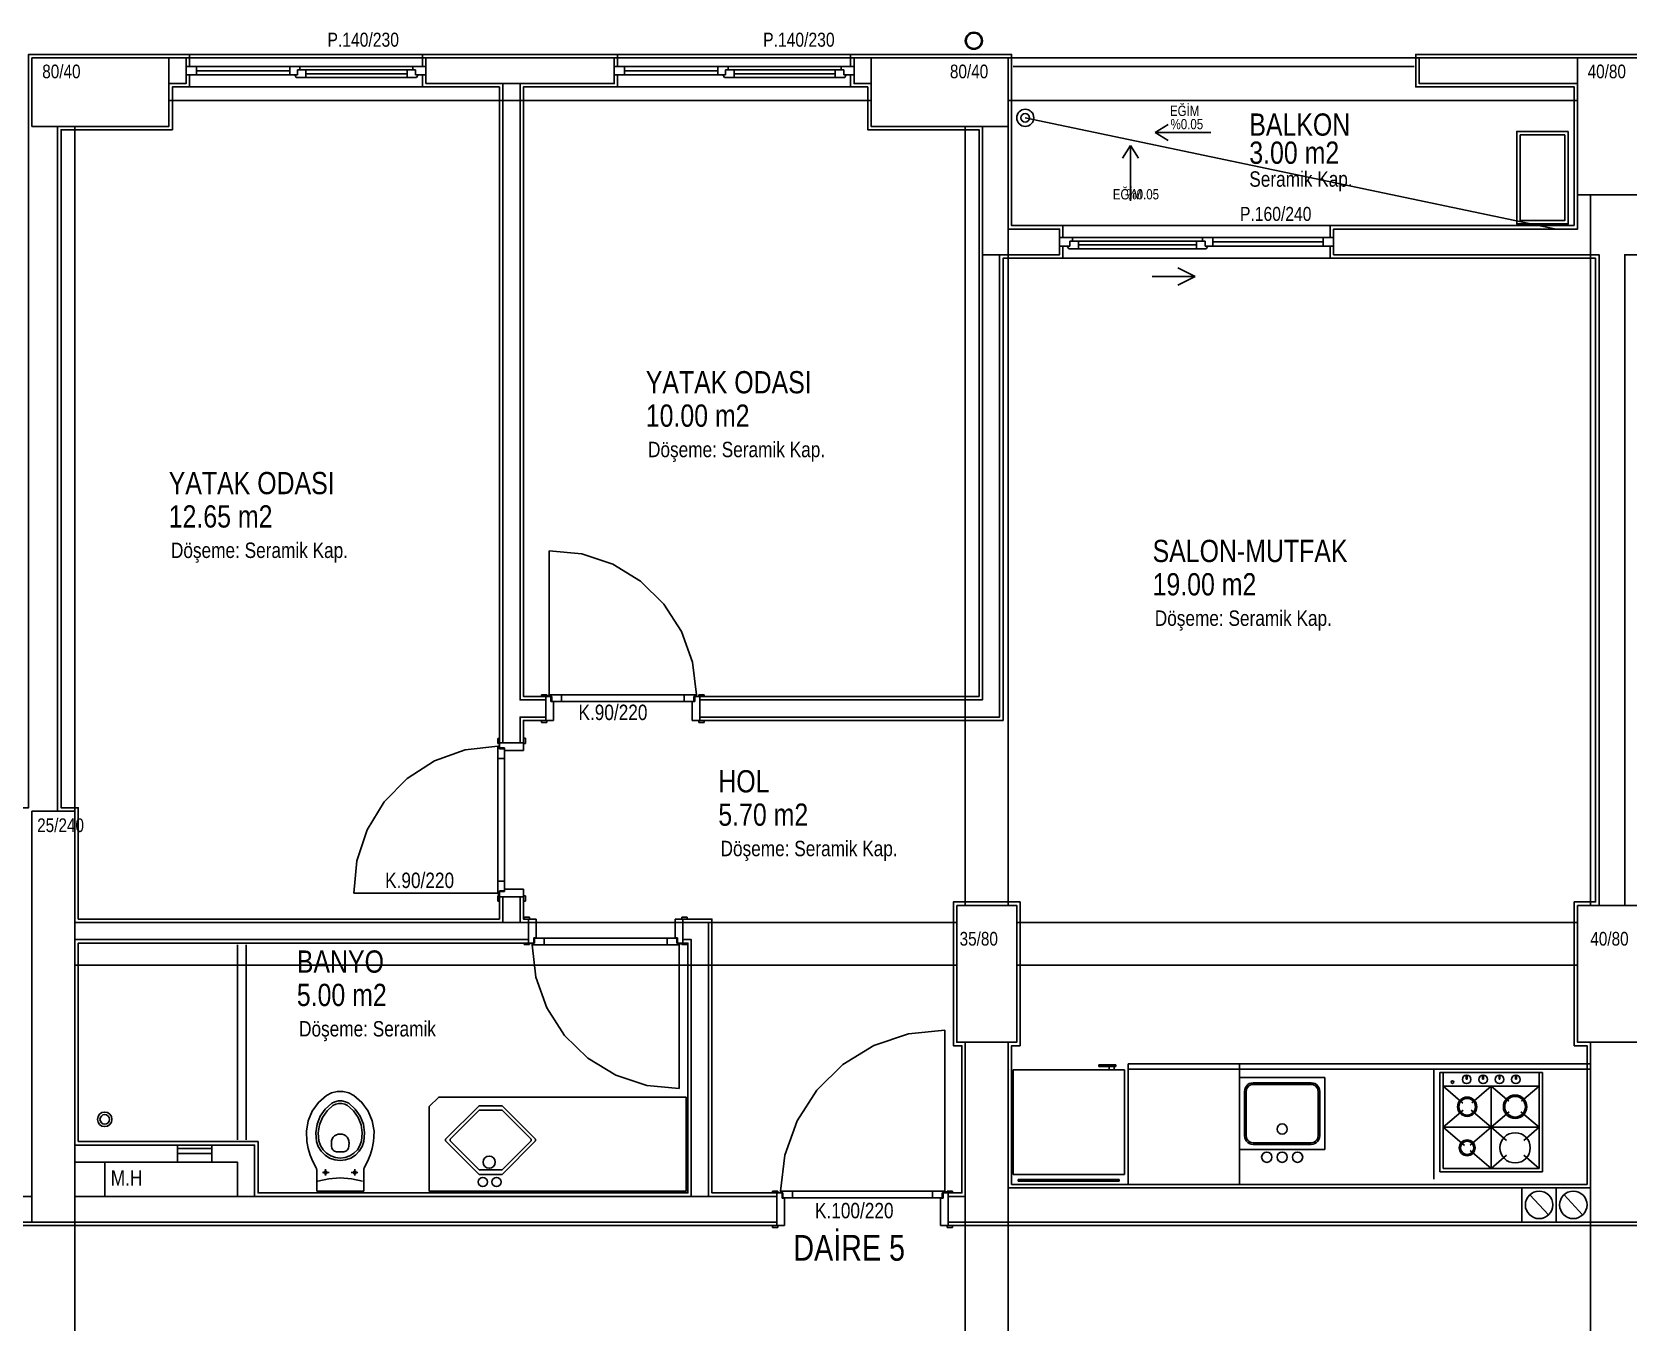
# Model space of a CAD drawing. Header units: centimetres. Extents: x 0 to 13208, y -30 to 2970.
# Drawn here: x 2285.8 to 2751.8, y 1536 to 1912.8 of the extents above; entities that cross this region are included whole.
import ezdxf

# ---------------------------------------------------------------- set-up
doc = ezdxf.new("R2010")
doc.units = ezdxf.units.CM
doc.layers.add('SCOTT-MIMARI', color=8, linetype='CONTINUOUS')
doc.styles.get("Standard").update_dxf_attribs({"font": 'arial.ttf', "width": 0.8})

msp = doc.modelspace()

# ---------------------------------------------------------------- linework, layer by layer
at = {"layer": 'SCOTT-MIMARI'}
for p, q in [((2360.3, 1902.72), (2330.8, 1902.72)), ((2333.8, 1902.72), (2333.8, 1900.22)), ((2361.05, 1901.47), (2333.8, 1901.47)), ((2360.3, 1902.72), (2364.05, 1902.72)), ((2361.05, 1902.72), (2361.05, 1900.22)), ((2363.3, 1901.72), (2365.8, 1901.72)), ((2363.3, 1901.72), (2363.3, 1900.22)), ((2364.05, 1901.72), (2364.05, 1902.72)), ((2365.8, 1901.72), (2395.3, 1901.72)), ((2365.8, 1901.72), (2365.8, 1899.47)), ((2397.8, 1901.72), (2395.3, 1901.72)), ((2395.3, 1901.72), (2395.3, 1899.47)), ((2397.05, 1902.72), (2397.05, 1901.72)), ((2397.05, 1902.72), (2400.8, 1902.72)), ((2397.8, 1901.72), (2397.8, 1900.22)), ((2485.3, 1902.72), (2455.8, 1902.72)), ((2458.8, 1902.72), (2458.8, 1900.22)), ((2486.05, 1901.47), (2458.8, 1901.47)), ((2485.3, 1902.72), (2489.05, 1902.72)), ((2486.05, 1902.72), (2486.05, 1900.22)), ((2488.3, 1901.72), (2490.8, 1901.72)), ((2488.3, 1901.72), (2488.3, 1900.22)), ((2489.05, 1901.72), (2489.05, 1902.72)), ((2490.8, 1901.72), (2520.3, 1901.72)), ((2490.8, 1901.72), (2490.8, 1899.47)), ((2522.8, 1901.72), (2520.3, 1901.72)), ((2520.3, 1901.72), (2520.3, 1899.47)), ((2522.05, 1902.72), (2522.05, 1901.72)), ((2522.05, 1902.72), (2525.8, 1902.72)), ((2522.8, 1901.72), (2522.8, 1900.22)), ((2330.8, 1900.22), (2333.8, 1900.22)), ((2336.3, 1900.22), (2333.48, 1900.22)), ((2336.3, 1900.22), (2361.05, 1900.22)), ((2363.3, 1900.22), (2361.05, 1900.22)), ((2362.98, 1899.47), (2365.8, 1899.47)), ((2395.3, 1900.6), (2365.8, 1900.6)), ((2365.8, 1899.47), (2395.3, 1899.47)), ((2398.11, 1899.47), (2395.3, 1899.47)), ((2400.8, 1900.22), (2397.8, 1900.22)), ((2455.8, 1900.22), (2458.8, 1900.22)), ((2461.3, 1900.22), (2458.48, 1900.22)), ((2461.3, 1900.22), (2486.05, 1900.22)), ((2488.3, 1900.22), (2486.05, 1900.22)), ((2487.98, 1899.47), (2490.8, 1899.47)), ((2520.3, 1900.6), (2490.8, 1900.6)), ((2490.8, 1899.47), (2520.3, 1899.47)), ((2523.11, 1899.47), (2520.3, 1899.47)), ((2525.8, 1900.22), (2522.8, 1900.22)), ((2589.55, 1852.72), (2585.8, 1852.72)), ((2585.8, 1850.22), (2588.8, 1850.22)), ((2588.8, 1851.72), (2591.3, 1851.72)), ((2588.8, 1851.72), (2588.8, 1850.22)), ((2589.55, 1852.72), (2589.55, 1851.72)), ((2625.8, 1851.72), (2591.3, 1851.72)), ((2591.3, 1851.72), (2591.3, 1849.47)), ((2591.3, 1850.6), (2625.8, 1850.6)), ((2628.3, 1851.72), (2625.8, 1851.72)), ((2625.8, 1851.72), (2625.8, 1849.47)), ((2631.3, 1852.72), (2627.55, 1852.72)), ((2627.55, 1851.72), (2627.55, 1852.72)), ((2628.3, 1851.72), (2628.3, 1850.22)), ((2628.3, 1850.22), (2630.55, 1850.22)), ((2630.55, 1852.72), (2630.55, 1850.22)), ((2630.55, 1851.47), (2662.8, 1851.47)), ((2660.3, 1850.22), (2630.55, 1850.22)), ((2631.3, 1852.72), (2665.8, 1852.72)), ((2660.3, 1850.22), (2663.11, 1850.22)), ((2662.8, 1852.72), (2662.8, 1850.22)), ((2665.8, 1850.22), (2662.8, 1850.22)), ((2588.48, 1849.47), (2591.3, 1849.47)), ((2625.8, 1849.47), (2591.3, 1849.47)), ((2628.61, 1849.47), (2625.8, 1849.47)), ((2436.8, 1761.22), (2436.8, 1719.22)), ((2436.08, 1719.21), (2434.55, 1719.21)), ((2434.55, 1719.21), (2434.55, 1718.72)), ((2434.55, 1718.72), (2436.08, 1718.72)), ((2435.8, 1718.72), (2435.8, 1711.72)), ((2435.8, 1718.72), (2437.3, 1718.72)), ((2436.08, 1718.72), (2436.08, 1719.21)), ((2479.79, 1719.22), (2436.8, 1719.22)), ((2436.8, 1718.72), (2436.8, 1719.22)), ((2437.56, 1718.75), (2436.8, 1718.75)), ((2437.3, 1718.72), (2437.3, 1717.22)), ((2437.3, 1717.22), (2438.05, 1717.22)), ((2437.56, 1717.29), (2437.56, 1718.75)), ((2437.56, 1717.29), (2479.04, 1717.29)), ((2438.05, 1717.22), (2438.05, 1711.72)), ((2440.37, 1719.22), (2440.37, 1717.29)), ((2476.22, 1719.22), (2476.22, 1717.29)), ((2478.55, 1717.22), (2478.55, 1711.72)), ((2479.3, 1717.22), (2478.55, 1717.22)), ((2479.04, 1717.29), (2479.04, 1718.75)), ((2479.04, 1718.75), (2479.79, 1718.75)), ((2480.8, 1718.72), (2479.3, 1718.72)), ((2479.3, 1718.72), (2479.3, 1717.22)), ((2479.79, 1718.72), (2479.79, 1719.22)), ((2480.51, 1719.21), (2482.05, 1719.21)), ((2480.51, 1718.72), (2480.51, 1719.21)), ((2482.05, 1718.72), (2480.51, 1718.72)), ((2480.8, 1718.72), (2480.8, 1711.72)), ((2482.05, 1719.21), (2482.05, 1718.72)), ((2434.52, 1711.15), (2434.52, 1711.72)), ((2434.52, 1711.72), (2436.08, 1711.72)), ((2436.08, 1711.15), (2434.52, 1711.15)), ((2438.05, 1711.72), (2435.8, 1711.72)), ((2436.08, 1711.72), (2436.08, 1711.15)), ((2478.55, 1711.72), (2480.8, 1711.72)), ((2480.51, 1711.72), (2480.51, 1711.15)), ((2482.07, 1711.72), (2480.51, 1711.72)), ((2480.51, 1711.15), (2482.07, 1711.15)), ((2482.07, 1711.15), (2482.07, 1711.72)), ((2421.81, 1704.94), (2421.81, 1706.47)), ((2421.81, 1706.47), (2422.3, 1706.47)), ((2422.3, 1706.47), (2422.3, 1704.94)), ((2429.87, 1706.5), (2429.3, 1706.5)), ((2429.3, 1706.5), (2429.3, 1704.94)), ((2429.87, 1704.94), (2429.87, 1706.5)), ((2421.8, 1704.22), (2421.8, 1661.23)), ((2422.3, 1704.22), (2421.8, 1704.22)), ((2422.3, 1704.94), (2421.81, 1704.94)), ((2422.27, 1703.47), (2422.27, 1704.22)), ((2423.73, 1703.47), (2422.27, 1703.47)), ((2422.3, 1705.22), (2422.3, 1703.72)), ((2422.3, 1705.22), (2429.3, 1705.22)), ((2422.3, 1703.72), (2423.8, 1703.72)), ((2423.73, 1661.98), (2423.73, 1703.47)), ((2423.8, 1703.72), (2423.8, 1702.97)), ((2423.8, 1702.97), (2429.3, 1702.97)), ((2429.3, 1702.97), (2429.3, 1705.22)), ((2429.3, 1704.94), (2429.87, 1704.94)), ((2421.8, 1700.65), (2423.73, 1700.65)), ((2421.8, 1664.8), (2423.73, 1664.8)), ((2379.8, 1661.23), (2421.8, 1661.23)), ((2422.3, 1661.23), (2421.8, 1661.23)), ((2421.81, 1660.51), (2421.81, 1658.98)), ((2422.3, 1660.51), (2421.81, 1660.51)), ((2421.81, 1658.98), (2422.3, 1658.98)), ((2422.27, 1661.98), (2422.27, 1661.23)), ((2423.73, 1661.98), (2422.27, 1661.98)), ((2422.3, 1661.72), (2423.8, 1661.72)), ((2422.3, 1660.22), (2422.3, 1661.72)), ((2422.3, 1658.98), (2422.3, 1660.51)), ((2422.3, 1660.22), (2429.3, 1660.22)), ((2423.8, 1661.72), (2423.8, 1662.47)), ((2423.8, 1662.47), (2429.3, 1662.47)), ((2429.3, 1662.47), (2429.3, 1660.22)), ((2429.3, 1660.51), (2429.87, 1660.51)), ((2429.3, 1658.95), (2429.3, 1660.51)), ((2429.87, 1658.95), (2429.3, 1658.95)), ((2429.87, 1660.51), (2429.87, 1658.95)), ((2429.52, 1654.3), (2429.52, 1653.72)), ((2431.08, 1654.3), (2429.52, 1654.3)), ((2431.08, 1653.72), (2431.08, 1654.3)), ((2475.51, 1653.72), (2475.51, 1654.3)), ((2475.51, 1654.3), (2477.07, 1654.3)), ((2477.07, 1654.3), (2477.07, 1653.72)), ((2429.52, 1653.72), (2431.08, 1653.72)), ((2433.05, 1653.72), (2430.8, 1653.72)), ((2430.8, 1646.72), (2430.8, 1653.72)), ((2433.05, 1648.22), (2433.05, 1653.72)), ((2473.55, 1653.72), (2475.8, 1653.72)), ((2473.55, 1648.22), (2473.55, 1653.72)), ((2477.07, 1653.72), (2475.51, 1653.72)), ((2475.8, 1646.72), (2475.8, 1653.72)), ((2429.55, 1646.72), (2431.08, 1646.72)), ((2429.55, 1646.24), (2429.55, 1646.72)), ((2431.08, 1646.24), (2429.55, 1646.24)), ((2430.8, 1646.72), (2432.3, 1646.72)), ((2431.08, 1646.72), (2431.08, 1646.24)), ((2431.8, 1646.72), (2431.8, 1646.22)), ((2432.56, 1646.7), (2431.8, 1646.7)), ((2431.8, 1646.22), (2474.79, 1646.22)), ((2432.3, 1646.72), (2432.3, 1648.22)), ((2432.3, 1648.22), (2433.05, 1648.22)), ((2474.04, 1648.16), (2432.56, 1648.16)), ((2432.56, 1648.16), (2432.56, 1646.7)), ((2435.37, 1646.22), (2435.37, 1648.16)), ((2471.22, 1646.22), (2471.22, 1648.16)), ((2474.3, 1648.22), (2473.55, 1648.22)), ((2474.04, 1648.16), (2474.04, 1646.7)), ((2474.04, 1646.7), (2474.79, 1646.7)), ((2474.3, 1646.72), (2474.3, 1648.22)), ((2475.8, 1646.72), (2474.3, 1646.72)), ((2474.79, 1646.72), (2474.79, 1646.22)), ((2474.79, 1604.23), (2474.79, 1646.22)), ((2477.05, 1646.72), (2475.51, 1646.72)), ((2475.51, 1646.72), (2475.51, 1646.24)), ((2475.51, 1646.24), (2477.05, 1646.24)), ((2477.05, 1646.24), (2477.05, 1646.72)), ((2552.29, 1621.22), (2552.29, 1574.22)), ((2572.25, 1609.65), (2572.25, 1579.15)), ((2597.25, 1611.15), (2602.25, 1611.15)), ((2597.25, 1610.65), (2597.25, 1611.15)), ((2602.25, 1610.65), (2597.25, 1610.65)), ((2600.25, 1609.65), (2600.25, 1610.65)), ((2601.75, 1609.65), (2601.75, 1610.65)), ((2602.25, 1611.15), (2602.25, 1610.65)), ((2604.75, 1579.15), (2604.75, 1609.65)), ((2605.8, 1611.4), (2740.8, 1611.4)), ((2696.81, 1579.9), (2696.81, 1608.9)), ((2696.81, 1608.9), (2726.81, 1608.9)), ((2697.81, 1580.9), (2697.81, 1608.9)), ((2704.52, 1606.91), (2704.52, 1608.14)), ((2704.79, 1608.14), (2704.79, 1606.91)), ((2709.31, 1606.91), (2709.31, 1608.14)), ((2709.58, 1608.14), (2709.58, 1606.91)), ((2714.11, 1606.91), (2714.11, 1608.14)), ((2714.38, 1608.14), (2714.38, 1606.91)), ((2718.9, 1606.91), (2718.9, 1608.14)), ((2719.17, 1608.14), (2719.17, 1606.91)), ((2725.81, 1604.9), (2725.81, 1608.9)), ((2638.3, 1607.4), (2638.3, 1586.4)), ((2663.3, 1607.4), (2638.3, 1607.4)), ((2639.8, 1603.4), (2639.8, 1590.4)), ((2640.3, 1603.4), (2640.3, 1590.4)), ((2659.3, 1605.9), (2642.3, 1605.9)), ((2659.3, 1605.4), (2642.3, 1605.4)), ((2661.3, 1603.4), (2661.3, 1590.4)), ((2661.8, 1603.4), (2661.8, 1590.4)), ((2663.3, 1607.4), (2663.3, 1586.4)), ((2703.57, 1599.96), (2697.81, 1604.9)), ((2697.81, 1604.9), (2725.81, 1604.9)), ((2704.79, 1606.91), (2704.52, 1606.91)), ((2706.13, 1600.02), (2711.81, 1604.9)), ((2709.58, 1606.91), (2709.31, 1606.91)), ((2716.96, 1600.49), (2711.81, 1604.9)), ((2711.81, 1580.9), (2711.81, 1604.9)), ((2714.38, 1606.91), (2714.11, 1606.91)), ((2719.17, 1606.91), (2718.9, 1606.91)), ((2720.7, 1600.51), (2725.81, 1604.9)), ((2725.81, 1580.9), (2725.81, 1604.9)), ((2697.81, 1592.9), (2703.65, 1597.91)), ((2711.81, 1592.9), (2705.96, 1597.91)), ((2711.81, 1592.9), (2717.04, 1597.38)), ((2725.81, 1592.9), (2720.5, 1597.45)), ((2704.02, 1587.58), (2697.81, 1592.9)), ((2697.81, 1592.9), (2725.81, 1592.9)), ((2711.81, 1592.9), (2705.69, 1587.65)), ((2716.29, 1589.05), (2711.81, 1592.9)), ((2725.81, 1592.9), (2721.33, 1589.05)), ((2376.88, 1585.77), (2374.71, 1585.77)), ((2638.3, 1586.4), (2663.3, 1586.4)), ((2642.3, 1588.4), (2659.3, 1588.4)), ((2642.3, 1587.9), (2659.3, 1587.9)), ((2705.71, 1586.12), (2711.81, 1580.9)), ((2711.81, 1580.9), (2716.29, 1584.74)), ((2721.33, 1584.74), (2725.81, 1580.9)), ((2368.93, 1580.52), (2368.93, 1574.22)), ((2370.61, 1579.72), (2372.57, 1579.72)), ((2371.53, 1578.79), (2371.53, 1580.64)), ((2380.98, 1579.72), (2379.02, 1579.72)), ((2380.06, 1578.79), (2380.06, 1580.64)), ((2382.67, 1580.52), (2382.67, 1574.22)), ((2696.81, 1579.9), (2726.81, 1579.9)), ((2697.81, 1580.9), (2725.81, 1580.9)), ((2572.25, 1579.15), (2604.75, 1579.15)), ((2573.75, 1577.65), (2603.25, 1577.65)), ((2573.75, 1577.15), (2573.75, 1577.65)), ((2603.25, 1577.15), (2573.75, 1577.15)), ((2603.25, 1577.65), (2603.25, 1577.15)), ((2368.93, 1574.22), (2382.67, 1574.22)), ((2503.58, 1574.21), (2502.05, 1574.21)), ((2502.05, 1574.21), (2502.05, 1573.72)), ((2502.05, 1573.72), (2503.58, 1573.72)), ((2503.3, 1573.72), (2504.8, 1573.72)), ((2503.3, 1573.72), (2503.3, 1564.22)), ((2503.58, 1573.72), (2503.58, 1574.21)), ((2504.3, 1574.22), (2552.29, 1574.22)), ((2504.3, 1573.72), (2504.3, 1574.22)), ((2505.06, 1573.75), (2504.3, 1573.75)), ((2504.8, 1573.72), (2504.8, 1572.22)), ((2504.8, 1572.22), (2505.55, 1572.22)), ((2505.06, 1572.29), (2505.06, 1573.75)), ((2551.54, 1572.29), (2505.06, 1572.29)), ((2505.55, 1572.22), (2505.55, 1564.22)), ((2507.87, 1574.22), (2507.87, 1572.29)), ((2548.72, 1574.22), (2548.72, 1572.29)), ((2551.8, 1572.22), (2551.05, 1572.22)), ((2551.05, 1572.22), (2551.05, 1564.22)), ((2551.54, 1573.75), (2552.29, 1573.75)), ((2551.54, 1572.29), (2551.54, 1573.75)), ((2551.8, 1573.72), (2551.8, 1572.22)), ((2553.3, 1573.72), (2551.8, 1573.72)), ((2552.29, 1573.72), (2552.29, 1574.22)), ((2553.01, 1574.21), (2554.55, 1574.21)), ((2553.01, 1573.72), (2553.01, 1574.21)), ((2554.55, 1573.72), (2553.01, 1573.72)), ((2553.3, 1573.72), (2553.3, 1564.22)), ((2554.55, 1574.21), (2554.55, 1573.72)), ((2502.02, 1563.65), (2502.02, 1564.22)), ((2502.02, 1564.22), (2503.58, 1564.22)), ((2503.58, 1563.65), (2502.02, 1563.65)), ((2505.55, 1564.22), (2503.3, 1564.22)), ((2503.58, 1564.22), (2503.58, 1563.65)), ((2551.05, 1564.22), (2553.3, 1564.22)), ((2553.01, 1564.22), (2553.01, 1563.65)), ((2554.57, 1564.22), (2553.01, 1564.22)), ((2553.01, 1563.65), (2554.57, 1563.65)), ((2554.57, 1563.65), (2554.57, 1564.22))]:
    msp.add_line(p, q, dxfattribs=at)
for points in [[(2161.8, 1686.22), (2284.8, 1686.22), (2284.8, 1906.22), (2331.8, 1906.22), (2331.8, 1902.72)], [(2331.8, 1906.22), (2399.8, 1906.22)], [(2399.8, 1902.72), (2399.8, 1906.22), (2456.8, 1906.22), (2456.8, 1902.72)], [(2456.8, 1906.22), (2524.8, 1906.22)], [(2524.8, 1902.72), (2524.8, 1906.22), (2571.8, 1906.22), (2571.8, 1856.22), (2586.8, 1856.22), (2586.8, 1852.72)], [(2736.05, 1856.22), (2736.05, 1896.72), (2689.8, 1896.72), (2689.8, 1906.22), (2804.3, 1906.22), (2804.3, 1896.72), (2758.05, 1896.72), (2758.05, 1856.22)], [(2285.8, 1905.22), (2325.8, 1905.22), (2325.8, 1885.22), (2285.8, 1885.22), (2285.8, 1905.22)], [(2325.8, 1905.22), (2530.8, 1905.22)], [(2325.8, 1905.22), (2330.8, 1905.22), (2330.8, 1897.72), (2325.8, 1897.72)], [(2364.05, 1902.72), (2397.05, 1902.72)], [(2400.8, 1897.72), (2400.8, 1905.22), (2455.8, 1905.22), (2455.8, 1897.72), (2400.8, 1897.72)], [(2489.05, 1902.72), (2522.05, 1902.72)], [(2530.8, 1897.72), (2525.8, 1897.72), (2525.8, 1905.22), (2530.8, 1905.22)], [(2525.8, 1897.72), (2525.8, 1905.22)], [(2530.8, 1905.22), (2570.8, 1905.22), (2570.8, 1885.22), (2530.8, 1885.22), (2530.8, 1905.22)], [(2570.8, 1905.22), (2737.05, 1905.22)], [(2572.3, 1905.22), (2689.3, 1905.22)], [(2572.3, 1902.72), (2689.3, 1902.72)], [(2737.05, 1905.22), (2690.8, 1905.22), (2690.8, 1897.72), (2737.05, 1897.72)], [(2737.05, 1905.22), (2757.05, 1905.22), (2757.05, 1865.22), (2737.05, 1865.22), (2737.05, 1905.22)], [(2331.8, 1900.22), (2331.8, 1896.72), (2326.8, 1896.72), (2326.8, 1884.22), (2294.3, 1884.22), (2294.3, 1686.22), (2299.3, 1686.22), (2299.3, 1653.72), (2422.3, 1653.72), (2422.3, 1660.22)], [(2331.8, 1896.72), (2399.8, 1896.72)], [(2362.98, 1899.47), (2362.55, 1900.22)], [(2398.11, 1899.47), (2398.55, 1900.22)], [(2422.3, 1705.22), (2422.3, 1896.72), (2399.8, 1896.72), (2399.8, 1900.22)], [(2428.3, 1897.72), (2428.3, 1717.72), (2435.8, 1717.72), (2435.8, 1712.72), (2428.3, 1712.72), (2428.3, 1705.22), (2423.3, 1705.22), (2423.3, 1897.72)], [(2435.8, 1718.72), (2429.3, 1718.72), (2429.3, 1896.72), (2456.8, 1896.72), (2456.8, 1900.22)], [(2456.8, 1896.72), (2524.8, 1896.72)], [(2524.8, 1900.22), (2524.8, 1896.72), (2529.8, 1896.72), (2529.8, 1884.22), (2562.3, 1884.22), (2562.3, 1718.72), (2480.8, 1718.72)], [(2487.98, 1899.47), (2487.55, 1900.22)], [(2523.11, 1899.47), (2523.55, 1900.22)], [(2325.8, 1892.72), (2530.8, 1892.72)], [(2570.8, 1892.72), (2737.05, 1892.72)], [(2730.8, 1855.22), (2575.8, 1887.72)], [(2293.3, 1685.22), (2293.3, 1885.22)], [(2298.3, 1685.22), (2298.3, 1885.22)], [(2558.3, 1657.72), (2558.3, 1885.22)], [(2570.8, 1885.22), (2570.8, 1855.22), (2585.8, 1855.22), (2585.8, 1847.72), (2563.3, 1847.72), (2563.3, 1885.22)], [(2570.8, 1657.72), (2570.8, 1885.22)], [(2613.77, 1883.42), (2617.47, 1885.75)], [(2629.93, 1883.42), (2613.77, 1883.42)], [(2613.77, 1883.42), (2617.47, 1881.08)], [(2734.3, 1883.72), (2719.3, 1883.72), (2719.3, 1856.72), (2734.3, 1856.72), (2734.3, 1883.72)], [(2733.3, 1882.72), (2720.3, 1882.72), (2720.3, 1857.72), (2733.3, 1857.72), (2733.3, 1882.72)], [(2606.51, 1879.61), (2604.18, 1875.91)], [(2606.51, 1863.45), (2606.51, 1879.61)], [(2606.51, 1879.61), (2608.85, 1875.91)], [(2737.05, 1865.22), (2737.05, 1855.22), (2665.8, 1855.22), (2665.8, 1847.72), (2743.3, 1847.72), (2743.3, 1657.72)], [(2740.8, 1657.72), (2740.8, 1865.22)], [(2757.05, 1865.22), (2757.05, 1855.22), (2828.3, 1855.22), (2828.3, 1847.72), (2750.8, 1847.72), (2750.8, 1657.72)], [(2664.8, 1856.22), (2586.8, 1856.22)], [(2664.8, 1852.72), (2664.8, 1856.22), (2736.05, 1856.22)], [(2586.8, 1850.22), (2586.8, 1846.72), (2569.3, 1846.72), (2569.3, 1711.72), (2480.8, 1711.72)], [(2553.3, 1573.72), (2557.3, 1573.72), (2557.3, 1616.72), (2554.8, 1616.72), (2554.8, 1658.72), (2574.3, 1658.72), (2574.3, 1616.72), (2571.8, 1616.72), (2571.8, 1576.22), (2739.8, 1576.22), (2739.8, 1616.72), (2736.05, 1616.72), (2736.05, 1658.72), (2742.3, 1658.72), (2742.3, 1846.72), (2664.8, 1846.72), (2664.8, 1850.22)], [(2588.48, 1849.47), (2588.05, 1850.22)], [(2627.55, 1852.72), (2589.55, 1852.72)], [(2628.61, 1849.47), (2629.05, 1850.22)], [(2563.3, 1847.72), (2563.3, 1717.72), (2480.8, 1717.72), (2480.8, 1712.72), (2568.3, 1712.72), (2568.3, 1847.72)], [(2664.8, 1846.72), (2586.8, 1846.72)], [(2612.87, 1841.38), (2625.37, 1841.38)], [(2625.37, 1841.38), (2620.37, 1843.88)], [(2625.37, 1841.38), (2620.37, 1838.88)], [(2479.79, 1719.22), (2478.68, 1728.7), (2475.47, 1737.68), (2470.32, 1745.7), (2463.5, 1752.37), (2455.35, 1757.33), (2446.3, 1760.33), (2436.8, 1761.22)], [(2436.33, 1719.02), (2436.64, 1719.02), (2436.33, 1719.02)], [(2435.8, 1711.72), (2429.3, 1711.72), (2429.3, 1705.22)], [(2421.8, 1704.22), (2412.32, 1703.11), (2403.34, 1699.9), (2395.32, 1694.75), (2388.65, 1687.92), (2383.69, 1679.78), (2380.69, 1670.72), (2379.8, 1661.23)], [(2285.8, 1565.22), (2298.3, 1565.22), (2298.3, 1685.22), (2285.8, 1685.22), (2285.8, 1565.22)], [(2298.3, 1652.72), (2423.3, 1652.72), (2423.3, 1660.22), (2428.3, 1660.22), (2428.3, 1652.72), (2430.8, 1652.72), (2430.8, 1647.72), (2298.3, 1647.72)], [(2422, 1660.76), (2422, 1661.06), (2422, 1660.76)], [(2429.3, 1660.22), (2429.3, 1653.72), (2430.8, 1653.72)], [(2555.8, 1657.72), (2573.3, 1657.72), (2573.3, 1617.72), (2555.8, 1617.72), (2555.8, 1657.72)], [(2737.05, 1657.72), (2757.05, 1657.72), (2757.05, 1617.72), (2737.05, 1617.72), (2737.05, 1657.72)], [(2298.3, 1652.72), (2555.8, 1652.72)], [(2503.3, 1573.72), (2484.3, 1573.72), (2484.3, 1653.72), (2475.8, 1653.72)], [(2478.3, 1572.72), (2478.3, 1647.72), (2475.8, 1647.72), (2475.8, 1652.72), (2483.3, 1652.72), (2483.3, 1572.72)], [(2573.3, 1652.72), (2737.05, 1652.72)], [(2430.8, 1646.72), (2299.3, 1646.72), (2299.3, 1588.72)], [(2299.3, 1588.72), (2351.8, 1588.72), (2351.8, 1573.72), (2477.3, 1573.72), (2477.3, 1646.72), (2475.8, 1646.72)], [(2345.8, 1589.22), (2345.8, 1646.22)], [(2348.3, 1589.22), (2348.3, 1646.22)], [(2431.8, 1646.22), (2432.91, 1636.75), (2436.13, 1627.77), (2441.28, 1619.74), (2448.1, 1613.08), (2456.25, 1608.12), (2465.3, 1605.12), (2474.79, 1604.23)], [(2475.26, 1646.43), (2474.96, 1646.43), (2475.26, 1646.43)], [(2298.3, 1640.22), (2555.8, 1640.22)], [(2573.3, 1640.22), (2737.05, 1640.22)], [(2552.29, 1621.22), (2541.71, 1620.15), (2531.63, 1616.75), (2522.56, 1611.19), (2514.96, 1603.74), (2509.21, 1594.79), (2505.59, 1584.78), (2504.3, 1574.22)], [(2558.3, 1617.72), (2558.3, 1617.72), (2558.3, 1572.72), (2553.3, 1572.72), (2553.3, 1565.22), (2940.8, 1565.22), (2940.8, 1572.72), (2935.8, 1572.72), (2935.8, 1617.72)], [(2558.3, 1447.72), (2558.3, 1617.72)], [(2570.8, 1447.72), (2570.8, 1617.72)], [(2740.8, 1617.72), (2740.8, 1575.22), (2570.8, 1575.22)], [(2570.8, 1617.72), (2570.8, 1575.22)], [(2740.8, 1447.72), (2740.8, 1617.72)], [(2604.75, 1609.65), (2572.25, 1609.65)], [(2605.8, 1611.4), (2605.8, 1576.22)], [(2605.8, 1609.9), (2740.8, 1609.9)], [(2638.3, 1611.4), (2638.3, 1576.22)], [(2695.11, 1577.72), (2695.11, 1609.9)], [(2726.81, 1579.9), (2726.81, 1608.9)], [(2379.82, 1602.19), (2378.3, 1602.94), (2376.64, 1603.33), (2374.95, 1603.33), (2373.3, 1602.94), (2371.78, 1602.19)], [(2642.3, 1605.9), (2641.74, 1605.83), (2641.21, 1605.65), (2640.74, 1605.35), (2640.34, 1604.95), (2640.05, 1604.48), (2639.86, 1603.95), (2639.8, 1603.4)], [(2642.3, 1605.4), (2641.85, 1605.35), (2641.43, 1605.2), (2641.05, 1604.96), (2640.73, 1604.64), (2640.5, 1604.26), (2640.35, 1603.84), (2640.3, 1603.4)], [(2661.8, 1603.4), (2661.73, 1603.95), (2661.55, 1604.48), (2661.25, 1604.95), (2660.86, 1605.35), (2660.38, 1605.65), (2659.85, 1605.83), (2659.3, 1605.9)], [(2661.3, 1603.4), (2661.25, 1603.84), (2661.1, 1604.26), (2660.86, 1604.64), (2660.54, 1604.96), (2660.17, 1605.2), (2659.74, 1605.35), (2659.3, 1605.4)], [(2371.78, 1602.19), (2369.46, 1600.15), (2367.65, 1597.64), (2366.45, 1594.79), (2365.92, 1591.74), (2366.09, 1588.65)], [(2373.31, 1599.91), (2371.42, 1598.21), (2369.96, 1596.13), (2369.03, 1593.78), (2368.65, 1591.27), (2368.87, 1588.74)], [(2373.72, 1599.32), (2371.95, 1597.74), (2370.59, 1595.8), (2369.72, 1593.59), (2369.37, 1591.24), (2369.57, 1588.88)], [(2378.29, 1599.91), (2377.34, 1600.36), (2376.32, 1600.6), (2375.27, 1600.6), (2374.25, 1600.36), (2373.31, 1599.91)], [(2377.91, 1599.3), (2377.11, 1599.69), (2376.24, 1599.88), (2375.35, 1599.88), (2374.49, 1599.69), (2373.69, 1599.3)], [(2382.03, 1588.88), (2382.23, 1591.24), (2381.88, 1593.59), (2381, 1595.8), (2379.64, 1597.74), (2377.87, 1599.32)], [(2382.73, 1588.74), (2382.94, 1591.27), (2382.57, 1593.78), (2381.63, 1596.13), (2380.18, 1598.21), (2378.29, 1599.91)], [(2385.51, 1588.65), (2385.67, 1591.74), (2385.14, 1594.79), (2383.94, 1597.64), (2382.14, 1600.15), (2379.82, 1602.19)], [(2476.8, 1601.72), (2404.59, 1601.72), (2401.8, 1598.93), (2401.8, 1574.22), (2476.8, 1574.22), (2476.8, 1601.72), (2476.8, 1601.72)], [(2406.56, 1589.41), (2406.56, 1588.96), (2416.36, 1579.16), (2423.06, 1579.16), (2432.86, 1588.96), (2432.86, 1589.41), (2423.06, 1599.21), (2416.36, 1599.21), (2406.56, 1589.41)], [(2407.9, 1589.41), (2407.9, 1588.96), (2416.36, 1580.5), (2423.06, 1580.5), (2431.52, 1588.96), (2431.52, 1589.41), (2423.06, 1597.87), (2416.36, 1597.87), (2407.9, 1589.41)], [(2375.77, 1590.94), (2375.21, 1590.88), (2374.67, 1590.69), (2374.18, 1590.38), (2373.78, 1589.98), (2373.48, 1589.49), (2373.29, 1588.95), (2373.23, 1588.39)], [(2378.37, 1588.39), (2378.3, 1588.95), (2378.12, 1589.49), (2377.81, 1589.98), (2377.41, 1590.38), (2376.93, 1590.69), (2376.39, 1590.88), (2375.82, 1590.94)], [(2639.8, 1590.4), (2639.86, 1589.84), (2640.05, 1589.31), (2640.34, 1588.84), (2640.74, 1588.44), (2641.21, 1588.14), (2641.74, 1587.96), (2642.3, 1587.9)], [(2640.3, 1590.4), (2640.35, 1589.95), (2640.5, 1589.53), (2640.73, 1589.15), (2641.05, 1588.83), (2641.43, 1588.59), (2641.85, 1588.45), (2642.3, 1588.4)], [(2659.3, 1588.4), (2659.74, 1588.45), (2660.17, 1588.59), (2660.54, 1588.83), (2660.86, 1589.15), (2661.1, 1589.53), (2661.25, 1589.95), (2661.3, 1590.4)], [(2659.3, 1587.9), (2659.85, 1587.96), (2660.38, 1588.14), (2660.86, 1588.44), (2661.25, 1588.84), (2661.55, 1589.31), (2661.73, 1589.84), (2661.8, 1590.4)], [(2298.3, 1587.72), (2350.8, 1587.72), (2350.8, 1572.72)], [(2328.3, 1582.72), (2328.3, 1587.72)], [(2338.3, 1586.72), (2328.3, 1586.72)], [(2338.3, 1585.22), (2328.3, 1585.22)], [(2338.3, 1582.72), (2338.3, 1587.72)], [(2366.07, 1588.75), (2366.48, 1586.74), (2367.07, 1584.78), (2367.84, 1582.89), (2368.78, 1581.07)], [(2368.86, 1588.75), (2369.39, 1587.25), (2370.23, 1585.89), (2371.36, 1584.76), (2372.71, 1583.91), (2374.22, 1583.38), (2375.8, 1583.19)], [(2369.56, 1588.91), (2370.03, 1587.56), (2370.79, 1586.34), (2371.81, 1585.32), (2373.02, 1584.55), (2374.38, 1584.07), (2375.8, 1583.9)], [(2373.24, 1588.6), (2373.23, 1588.16), (2373.24, 1587.72), (2373.29, 1587.29), (2373.37, 1586.86)], [(2373.37, 1586.86), (2373.47, 1586.57), (2373.63, 1586.3), (2373.85, 1586.08), (2374.11, 1585.91), (2374.41, 1585.81), (2374.71, 1585.77)], [(2375.79, 1583.9), (2377.22, 1584.07), (2378.57, 1584.55), (2379.79, 1585.32), (2380.8, 1586.34), (2381.56, 1587.56), (2382.04, 1588.91)], [(2375.79, 1583.19), (2377.38, 1583.38), (2378.88, 1583.91), (2380.23, 1584.76), (2381.36, 1585.89), (2382.21, 1587.25), (2382.73, 1588.75)], [(2376.88, 1585.77), (2377.19, 1585.81), (2377.48, 1585.91), (2377.74, 1586.08), (2377.96, 1586.3), (2378.12, 1586.57), (2378.22, 1586.86)], [(2378.22, 1586.86), (2378.3, 1587.29), (2378.35, 1587.72), (2378.37, 1588.16), (2378.36, 1588.6)], [(2382.82, 1581.07), (2383.76, 1582.89), (2384.53, 1584.78), (2385.12, 1586.74), (2385.53, 1588.75)], [(2298.3, 1582.72), (2345.8, 1582.72), (2345.8, 1572.72)], [(2298.3, 1582.72), (2298.3, 1572.72), (2307.05, 1572.72), (2307.05, 1582.72), (2298.3, 1582.72)], [(2368.93, 1580.52), (2368.92, 1580.66), (2368.89, 1580.8), (2368.84, 1580.94), (2368.78, 1581.07)], [(2382.82, 1581.07), (2382.75, 1580.94), (2382.71, 1580.8), (2382.68, 1580.66), (2382.67, 1580.52)], [(2382.29, 1577.15), (2379.08, 1577.88), (2375.8, 1578.13), (2372.52, 1577.88), (2369.31, 1577.15)], [(2730.8, 1575.22), (2730.8, 1565.22), (2720.8, 1565.22), (2720.8, 1575.22), (2730.8, 1575.22)], [(2740.8, 1575.22), (2740.8, 1565.22), (2730.8, 1565.22), (2730.8, 1575.22), (2740.8, 1575.22)], [(2285.8, 1565.22), (2248.3, 1565.22), (2248.3, 1572.72), (2285.8, 1572.72)], [(2298.3, 1572.72), (2503.3, 1572.72), (2503.3, 1565.22), (2298.3, 1565.22)], [(2552.76, 1574.02), (2552.46, 1574.02), (2552.76, 1574.02)], [(2728.51, 1567.29), (2723.08, 1573.16)], [(2738.51, 1567.29), (2733.08, 1573.16)], [(2247.3, 1569.72), (2247.3, 1564.22), (2503.3, 1564.22)], [(2298.3, 1565.22), (2298.3, 1460.22)], [(2553.3, 1564.22), (2940.8, 1564.22)]]:
    msp.add_lwpolyline(points, dxfattribs=at)
for centre, radius in [((2560.8, 1910.22), 2.5), ((2560.8, 1910.22), 2.25), ((2575.8, 1887.72), 2.5), ((2575.8, 1887.72), 1.25), ((2704.66, 1606.9), 1.25), ((2709.45, 1606.9), 1.25), ((2714.24, 1606.9), 1.25), ((2719.03, 1606.9), 1.25), ((2700.52, 1606.11), 0.375), ((2704.81, 1598.9), 2.81), ((2704.81, 1598.9), 2.42), ((2718.81, 1598.9), 3.42), ((2718.81, 1598.9), 3.02), ((2307.05, 1595.22), 2.12), ((2307.05, 1595.22), 1.38), ((2650.8, 1592.4), 1.5), ((2704.81, 1586.9), 2.31), ((2718.81, 1586.9), 4.42), ((2419.3, 1582.72), 1.78), ((2646.3, 1584.15), 1.5), ((2650.8, 1584.15), 1.5), ((2655.3, 1584.15), 1.5), ((2704.81, 1586.9), 1.92), ((2371.53, 1579.72), 0.413), ((2380.06, 1579.72), 0.413), ((2417.43, 1576.93), 1.34), ((2421.44, 1576.93), 1.34), ((2725.8, 1570.22), 4), ((2735.8, 1570.22), 4)]:
    msp.add_circle(centre, radius, dxfattribs=at)

# ---------------------------------------------------------------- texts
at = {"layer": 'SCOTT-MIMARI', "width": 0.8}
for s, height, p in [('P.140/230', 4.096, (2372.08, 1908.48)), ('P.140/230', 4.096, (2499.27, 1908.48)), ('80/40', 4, (2288.81, 1899.25)), ('80/40', 4, (2553.8, 1899.25)), ('40/80', 4, (2739.98, 1899.25)), ('EĞİM', 3, (2618.05, 1888.25)), ('%%%0.05', 3, (2618.22, 1884.37)), ('BALKON', 6.5, (2641.2, 1882.49)), ('3.00 m2', 6.5, (2641.2, 1874.28)), ('Seramik Kap.', 4.5, (2641.2, 1867.58)), ('EĞİM', 3, (2601.36, 1863.88)), ('%%%0.05', 3, (2605.35, 1863.88)), ('P.160/240', 4.096, (2638.48, 1857.6)), ('YATAK ODASI', 6.5, (2465.01, 1807.24)), ('10.00 m2', 6.5, (2465.01, 1797.49)), ('Döşeme: Seramik Kap.', 4.5, (2465.66, 1788.6)), ('YATAK ODASI', 6.5, (2325.74, 1777.79)), ('12.65 m2', 6.5, (2325.74, 1768.05)), ('Döşeme: Seramik Kap.', 4.5, (2326.38, 1759.16)), ('SALON-MUTFAK', 6.5, (2612.97, 1757.97)), ('19.00 m2', 6.5, (2612.97, 1748.23)), ('Döşeme: Seramik Kap.', 4.5, (2613.61, 1739.34)), ('K.90/220', 4.5, (2445.36, 1711.83)), ('HOL', 6.5, (2486.19, 1690.7)), ('5.70 m2', 6.5, (2486.19, 1680.96)), ('25/240', 4, (2287.32, 1679.12)), ('Döşeme: Seramik Kap.', 4.5, (2486.84, 1672.07)), ('K.90/220', 4.5, (2388.91, 1662.77)), ('35/80', 4, (2556.63, 1645.96)), ('40/80', 4, (2740.76, 1645.96)), ('BANYO', 6.5, (2363.14, 1638.05)), ('5.00 m2', 6.5, (2363.14, 1628.31)), ('Döşeme: Seramik', 4.5, (2363.79, 1619.42)), ('M.H', 4.5, (2308.81, 1575.87)), ('K.100/220', 4.5, (2514.41, 1566.32)), ('DAİRE 5', 7.5, (2508.09, 1553.95))]:
    msp.add_text(s, height=height, dxfattribs=at).set_placement(p)

doc.saveas('drawing.dxf')
